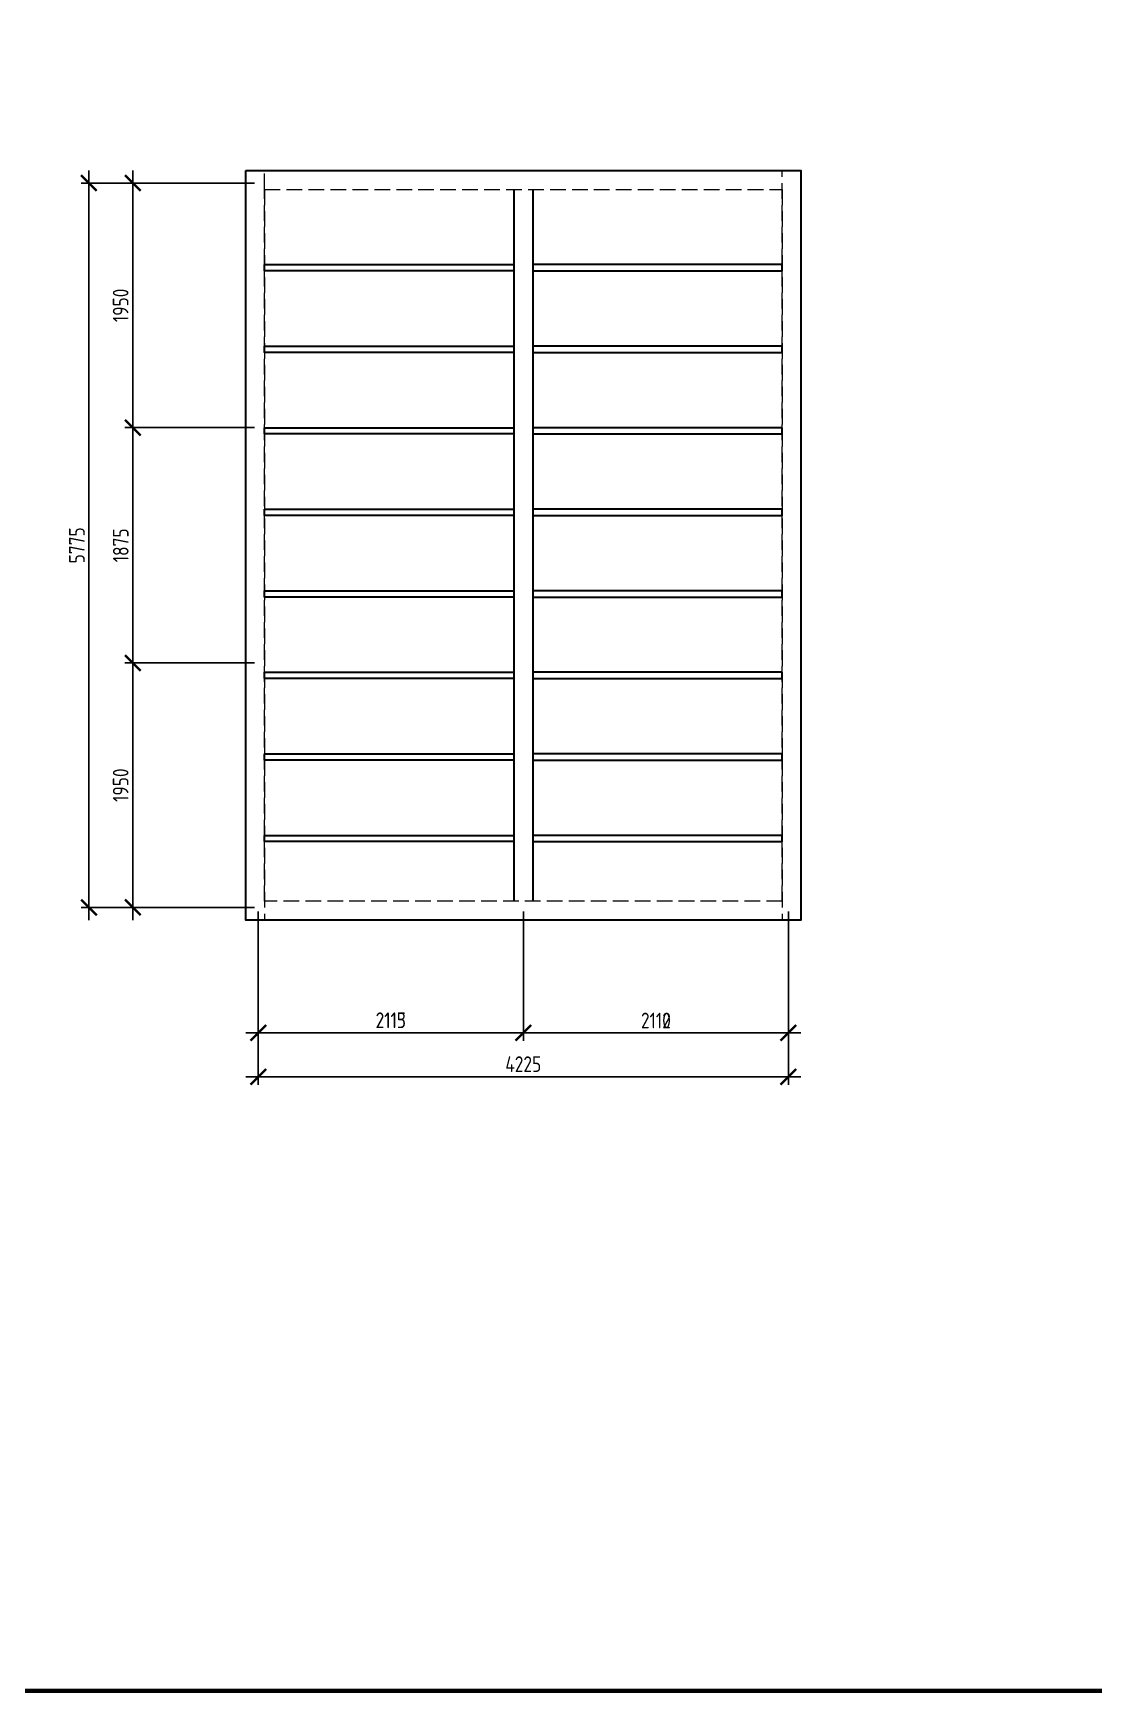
# Model space of a CAD drawing. Header units: millimetres. Extents: x 743280 to 1140305, y -337608 to -106611.
# Drawn here: x 971741 to 980195, y -252250 to -239035 of the extents above; entities that cross this region are included whole.
import ezdxf

# ---------------------------------------------------------------- set-up
doc = ezdxf.new("R2010")
doc.units = ezdxf.units.MM
doc.header["$PDMODE"] = 35
doc.linetypes.add('GOST2.303 4', pattern=[7, 5, -2, 0])
doc.layers.get('Defpoints').update_dxf_attribs({"color": 9})
for name, color, linetype, lineweight in [('НЕВИДИМЫЕ', 6, 'GOST2.303 4', 13), ('ОСНОВНЫЕ', 7, 'Continuous', 30), ('РАЗМЕРЫ', 42, 'Continuous', 13), ('Сварка', 102, 'Continuous', 13)]:
    doc.layers.add(name, color=color, linetype=linetype, lineweight=lineweight)
doc.styles.add('GOST 2.304', font='CS_Gost2304.shx')
doc.dimstyles.new('СПДС', dxfattribs={"dimtxt": 2.5, "dimasz": 2.5, "dimexe": 1.25, "dimexo": 0.625, "dimtad": 1, "dimdec": 0, "dimtxsty": 'GOST 2.304', "dimblk": 'ARCHTICK', "dimblk1": 'ARCHTICK', "dimblk2": 'ARCHTICK', "dimcen": 2.5, "dimdle": 2, "dimadec": 0, "dimazin": 2, "dimtfac": 0.75, "dimtdec": 4, "dimtmove": 1, "dimatfit": 3, "dimfxl": 1, "dimtolj": 1, "dimarcsym": 1})

# ---------------------------------------------------------------- blocks, each defined once
blk = doc.blocks.new('_ArchTick')
at = {"color": 0, "linetype": 'ByBlock', "const_width": 0.15}
blk.add_lwpolyline([(-0.5, -0.5), (0.5, 0.5)], dxfattribs=at)
blk = doc.blocks.new('*D115')
at = {"layer": 'Defpoints', "color": 0, "transparency": 16777216}
for p in [(973535, -240230), (972185, -246005), (973535, -246005)]:
    blk.add_point(p, dxfattribs=at)
at = {"layer": 'РАЗМЕРЫ', "color": 0, "lineweight": -2, "transparency": 16777216}
for p, q in [((973504, -240230), (972122, -240230)), ((972185, -240130), (972185, -246105)), ((973504, -246005), (972122, -246005))]:
    blk.add_line(p, q, dxfattribs=at)
at = {"layer": 'РАЗМЕРЫ', "color": 0, "lineweight": -2, "transparency": 16777216, "xscale": 125, "yscale": 125, "zscale": 125}
for p, rotation in [((972185, -240230), 90), ((972185, -246005), 270)]:
    blk.add_blockref('_ArchTick', p, dxfattribs=dict(at, rotation=rotation))
at = {"layer": 'РАЗМЕРЫ', "color": 0, "transparency": 16777216, "insert": (972089, -243118), "char_height": 125, "attachment_point": 5, "rotation": 90, "style": 'GOST 2.304'}
blk.add_mtext('\\A1;5775', dxfattribs=at)
blk = doc.blocks.new('*D116')
at = {"layer": 'Defpoints', "color": 0, "transparency": 16777216}
for p in [(973535, -244055), (972535, -246005), (973535, -246005)]:
    blk.add_point(p, dxfattribs=at)
at = {"layer": 'РАЗМЕРЫ', "color": 0, "lineweight": -2, "transparency": 16777216}
for p, q in [((973504, -244055), (972472, -244055)), ((972535, -243955), (972535, -246105)), ((973504, -246005), (972472, -246005))]:
    blk.add_line(p, q, dxfattribs=at)
at = {"layer": 'РАЗМЕРЫ', "color": 0, "lineweight": -2, "transparency": 16777216, "xscale": 125, "yscale": 125, "zscale": 125}
for p, rotation in [((972535, -244055), 90), ((972535, -246005), 270)]:
    blk.add_blockref('_ArchTick', p, dxfattribs=dict(at, rotation=rotation))
at = {"layer": 'РАЗМЕРЫ', "color": 0, "transparency": 16777216, "insert": (972438, -245030), "char_height": 125, "attachment_point": 5, "rotation": 90, "style": 'GOST 2.304'}
blk.add_mtext('\\A1;1950', dxfattribs=at)
blk = doc.blocks.new('*D117')
at = {"layer": 'Defpoints', "color": 0, "transparency": 16777216}
for p in [(973535, -242180), (972535, -244055), (973535, -244055)]:
    blk.add_point(p, dxfattribs=at)
at = {"layer": 'РАЗМЕРЫ', "color": 0, "lineweight": -2, "transparency": 16777216}
for p, q in [((972535, -242080), (972535, -244155)), ((973504, -242180), (972472, -242180)), ((973504, -244055), (972472, -244055))]:
    blk.add_line(p, q, dxfattribs=at)
at = {"layer": 'РАЗМЕРЫ', "color": 0, "lineweight": -2, "transparency": 16777216, "xscale": 125, "yscale": 125, "zscale": 125}
for p, rotation in [((972535, -242180), 90), ((972535, -244055), 270)]:
    blk.add_blockref('_ArchTick', p, dxfattribs=dict(at, rotation=rotation))
at = {"layer": 'РАЗМЕРЫ', "color": 0, "transparency": 16777216, "insert": (972439, -243118), "char_height": 125, "attachment_point": 5, "rotation": 90, "style": 'GOST 2.304'}
blk.add_mtext('\\A1;1875', dxfattribs=at)
blk = doc.blocks.new('*D118')
at = {"layer": 'Defpoints', "color": 0, "transparency": 16777216}
for p in [(973535, -240230), (972535, -242180), (973535, -242180)]:
    blk.add_point(p, dxfattribs=at)
at = {"layer": 'РАЗМЕРЫ', "color": 0, "lineweight": -2, "transparency": 16777216}
for p, q in [((973504, -240230), (972472, -240230)), ((972535, -240130), (972535, -242280)), ((973504, -242180), (972472, -242180))]:
    blk.add_line(p, q, dxfattribs=at)
at = {"layer": 'РАЗМЕРЫ', "color": 0, "lineweight": -2, "transparency": 16777216, "xscale": 125, "yscale": 125, "zscale": 125}
for p, rotation in [((972535, -240230), 90), ((972535, -242180), 270)]:
    blk.add_blockref('_ArchTick', p, dxfattribs=dict(at, rotation=rotation))
at = {"layer": 'РАЗМЕРЫ', "color": 0, "transparency": 16777216, "insert": (972438, -241205), "char_height": 125, "attachment_point": 5, "rotation": 90, "style": 'GOST 2.304'}
blk.add_mtext('\\A1;1950', dxfattribs=at)
blk = doc.blocks.new('*D119')
at = {"layer": 'Defpoints', "color": 0, "transparency": 16777216}
for p in [(973535, -246005), (977760, -246005), (973535, -247355)]:
    blk.add_point(p, dxfattribs=at)
at = {"layer": 'РАЗМЕРЫ', "color": 0, "lineweight": -2, "transparency": 16777216}
for p, q in [((973535, -246036), (973535, -247418)), ((977760, -246036), (977760, -247418)), ((977860, -247355), (973435, -247355))]:
    blk.add_line(p, q, dxfattribs=at)
at = {"layer": 'РАЗМЕРЫ', "color": 0, "lineweight": -2, "transparency": 16777216, "xscale": 125, "yscale": 125, "zscale": 125, "rotation": 180}
blk.add_blockref('_ArchTick', (973535, -247355), dxfattribs=at)
at = {"layer": 'РАЗМЕРЫ', "color": 0, "lineweight": -2, "transparency": 16777216, "xscale": 125, "yscale": 125, "zscale": 125}
blk.add_blockref('_ArchTick', (977760, -247355), dxfattribs=at)
at = {"layer": 'РАЗМЕРЫ', "color": 0, "transparency": 16777216, "insert": (975647, -247254), "char_height": 125, "attachment_point": 5, "style": 'GOST 2.304'}
blk.add_mtext('\\A1;4225', dxfattribs=at)
blk = doc.blocks.new('*D120')
at = {"layer": 'Defpoints', "color": 0, "transparency": 16777216}
for p in [(973535, -246005), (975648, -246005), (973535, -247005)]:
    blk.add_point(p, dxfattribs=at)
at = {"layer": 'РАЗМЕРЫ', "color": 0, "lineweight": -2, "transparency": 16777216}
for p, q in [((973535, -246036), (973535, -247068)), ((975648, -246036), (975648, -247068)), ((975748, -247005), (973435, -247005))]:
    blk.add_line(p, q, dxfattribs=at)
at = {"layer": 'РАЗМЕРЫ', "color": 0, "lineweight": -2, "transparency": 16777216, "xscale": 125, "yscale": 125, "zscale": 125, "rotation": 180}
blk.add_blockref('_ArchTick', (973535, -247005), dxfattribs=at)
at = {"layer": 'РАЗМЕРЫ', "color": 0, "lineweight": -2, "transparency": 16777216, "xscale": 125, "yscale": 125, "zscale": 125}
blk.add_blockref('_ArchTick', (975648, -247005), dxfattribs=at)
at = {"layer": 'РАЗМЕРЫ', "color": 0, "transparency": 16777216, "insert": (974591, -246904), "char_height": 125, "attachment_point": 5, "style": 'GOST 2.304'}
blk.add_mtext('\\A1;2115', dxfattribs=at)
blk = doc.blocks.new('*D121')
at = {"layer": 'Defpoints', "color": 0, "transparency": 16777216}
for p in [(975648, -246005), (977760, -246005), (975648, -247005)]:
    blk.add_point(p, dxfattribs=at)
at = {"layer": 'РАЗМЕРЫ', "color": 0, "lineweight": -2, "transparency": 16777216}
for p, q in [((975648, -246036), (975648, -247068)), ((977760, -246036), (977760, -247068)), ((977860, -247005), (975548, -247005))]:
    blk.add_line(p, q, dxfattribs=at)
at = {"layer": 'РАЗМЕРЫ', "color": 0, "lineweight": -2, "transparency": 16777216, "xscale": 125, "yscale": 125, "zscale": 125, "rotation": 180}
blk.add_blockref('_ArchTick', (975648, -247005), dxfattribs=at)
at = {"layer": 'РАЗМЕРЫ', "color": 0, "lineweight": -2, "transparency": 16777216, "xscale": 125, "yscale": 125, "zscale": 125}
blk.add_blockref('_ArchTick', (977760, -247005), dxfattribs=at)
at = {"layer": 'РАЗМЕРЫ', "color": 0, "transparency": 16777216, "insert": (976704, -246906), "char_height": 125, "attachment_point": 5, "style": 'GOST 2.304'}
blk.add_mtext('\\A1;2110', dxfattribs=at)
blk = doc.blocks.new('*D122')
at = {"layer": 'Defpoints', "color": 0, "transparency": 16777216}
for p in [(973535, -240230), (972185, -246005), (973535, -246005)]:
    blk.add_point(p, dxfattribs=at)
at = {"layer": 'РАЗМЕРЫ', "color": 0, "lineweight": -2, "transparency": 16777216}
for p, q in [((973504, -240230), (972122, -240230)), ((972185, -240130), (972185, -246105)), ((973504, -246005), (972122, -246005))]:
    blk.add_line(p, q, dxfattribs=at)
at = {"layer": 'РАЗМЕРЫ', "color": 0, "lineweight": -2, "transparency": 16777216, "xscale": 125, "yscale": 125, "zscale": 125}
for p, rotation in [((972185, -240230), 90), ((972185, -246005), 270)]:
    blk.add_blockref('_ArchTick', p, dxfattribs=dict(at, rotation=rotation))
at = {"layer": 'РАЗМЕРЫ', "color": 0, "transparency": 16777216, "insert": (972089, -243118), "char_height": 125, "attachment_point": 5, "rotation": 90, "style": 'GOST 2.304'}
blk.add_mtext('\\A1;5775', dxfattribs=at)
blk = doc.blocks.new('*D123')
at = {"layer": 'Defpoints', "color": 0, "transparency": 16777216}
for p in [(973535, -244055), (972535, -246005), (973535, -246005)]:
    blk.add_point(p, dxfattribs=at)
at = {"layer": 'РАЗМЕРЫ', "color": 0, "lineweight": -2, "transparency": 16777216}
for p, q in [((973504, -244055), (972472, -244055)), ((972535, -243955), (972535, -246105)), ((973504, -246005), (972472, -246005))]:
    blk.add_line(p, q, dxfattribs=at)
at = {"layer": 'РАЗМЕРЫ', "color": 0, "lineweight": -2, "transparency": 16777216, "xscale": 125, "yscale": 125, "zscale": 125}
for p, rotation in [((972535, -244055), 90), ((972535, -246005), 270)]:
    blk.add_blockref('_ArchTick', p, dxfattribs=dict(at, rotation=rotation))
at = {"layer": 'РАЗМЕРЫ', "color": 0, "transparency": 16777216, "insert": (972438, -245030), "char_height": 125, "attachment_point": 5, "rotation": 90, "style": 'GOST 2.304'}
blk.add_mtext('\\A1;1950', dxfattribs=at)
blk = doc.blocks.new('*D124')
at = {"layer": 'Defpoints', "color": 0, "transparency": 16777216}
for p in [(973535, -242180), (972535, -244055), (973535, -244055)]:
    blk.add_point(p, dxfattribs=at)
at = {"layer": 'РАЗМЕРЫ', "color": 0, "lineweight": -2, "transparency": 16777216}
for p, q in [((972535, -242080), (972535, -244155)), ((973504, -242180), (972472, -242180)), ((973504, -244055), (972472, -244055))]:
    blk.add_line(p, q, dxfattribs=at)
at = {"layer": 'РАЗМЕРЫ', "color": 0, "lineweight": -2, "transparency": 16777216, "xscale": 125, "yscale": 125, "zscale": 125}
for p, rotation in [((972535, -242180), 90), ((972535, -244055), 270)]:
    blk.add_blockref('_ArchTick', p, dxfattribs=dict(at, rotation=rotation))
at = {"layer": 'РАЗМЕРЫ', "color": 0, "transparency": 16777216, "insert": (972439, -243118), "char_height": 125, "attachment_point": 5, "rotation": 90, "style": 'GOST 2.304'}
blk.add_mtext('\\A1;1875', dxfattribs=at)
blk = doc.blocks.new('*D125')
at = {"layer": 'Defpoints', "color": 0, "transparency": 16777216}
for p in [(973535, -240230), (972535, -242180), (973535, -242180)]:
    blk.add_point(p, dxfattribs=at)
at = {"layer": 'РАЗМЕРЫ', "color": 0, "lineweight": -2, "transparency": 16777216}
for p, q in [((973504, -240230), (972472, -240230)), ((972535, -240130), (972535, -242280)), ((973504, -242180), (972472, -242180))]:
    blk.add_line(p, q, dxfattribs=at)
at = {"layer": 'РАЗМЕРЫ', "color": 0, "lineweight": -2, "transparency": 16777216, "xscale": 125, "yscale": 125, "zscale": 125}
for p, rotation in [((972535, -240230), 90), ((972535, -242180), 270)]:
    blk.add_blockref('_ArchTick', p, dxfattribs=dict(at, rotation=rotation))
at = {"layer": 'РАЗМЕРЫ', "color": 0, "transparency": 16777216, "insert": (972438, -241205), "char_height": 125, "attachment_point": 5, "rotation": 90, "style": 'GOST 2.304'}
blk.add_mtext('\\A1;1950', dxfattribs=at)
blk = doc.blocks.new('*D126')
at = {"layer": 'Defpoints', "color": 0, "transparency": 16777216}
for p in [(973535, -246005), (977760, -246005), (973535, -247355)]:
    blk.add_point(p, dxfattribs=at)
at = {"layer": 'РАЗМЕРЫ', "color": 0, "lineweight": -2, "transparency": 16777216}
for p, q in [((973535, -246036), (973535, -247418)), ((977760, -246036), (977760, -247418)), ((977860, -247355), (973435, -247355))]:
    blk.add_line(p, q, dxfattribs=at)
at = {"layer": 'РАЗМЕРЫ', "color": 0, "lineweight": -2, "transparency": 16777216, "xscale": 125, "yscale": 125, "zscale": 125, "rotation": 180}
blk.add_blockref('_ArchTick', (973535, -247355), dxfattribs=at)
at = {"layer": 'РАЗМЕРЫ', "color": 0, "lineweight": -2, "transparency": 16777216, "xscale": 125, "yscale": 125, "zscale": 125}
blk.add_blockref('_ArchTick', (977760, -247355), dxfattribs=at)
at = {"layer": 'РАЗМЕРЫ', "color": 0, "transparency": 16777216, "insert": (975647, -247254), "char_height": 125, "attachment_point": 5, "style": 'GOST 2.304'}
blk.add_mtext('\\A1;4225', dxfattribs=at)
blk = doc.blocks.new('*D127')
at = {"layer": 'Defpoints', "color": 0, "transparency": 16777216}
for p in [(973535, -246005), (975648, -246005), (973535, -247005)]:
    blk.add_point(p, dxfattribs=at)
at = {"layer": 'РАЗМЕРЫ', "color": 0, "lineweight": -2, "transparency": 16777216}
for p, q in [((973535, -246036), (973535, -247068)), ((975648, -246036), (975648, -247068)), ((975748, -247005), (973435, -247005))]:
    blk.add_line(p, q, dxfattribs=at)
at = {"layer": 'РАЗМЕРЫ', "color": 0, "lineweight": -2, "transparency": 16777216, "xscale": 125, "yscale": 125, "zscale": 125, "rotation": 180}
blk.add_blockref('_ArchTick', (973535, -247005), dxfattribs=at)
at = {"layer": 'РАЗМЕРЫ', "color": 0, "lineweight": -2, "transparency": 16777216, "xscale": 125, "yscale": 125, "zscale": 125}
blk.add_blockref('_ArchTick', (975648, -247005), dxfattribs=at)
at = {"layer": 'РАЗМЕРЫ', "color": 0, "transparency": 16777216, "insert": (974591, -246904), "char_height": 125, "attachment_point": 5, "style": 'GOST 2.304'}
blk.add_mtext('\\A1;2113', dxfattribs=at)
blk = doc.blocks.new('*D128')
at = {"layer": 'Defpoints', "color": 0, "transparency": 16777216}
for p in [(975648, -246005), (977760, -246005), (975648, -247005)]:
    blk.add_point(p, dxfattribs=at)
at = {"layer": 'РАЗМЕРЫ', "color": 0, "lineweight": -2, "transparency": 16777216}
for p, q in [((975648, -246036), (975648, -247068)), ((977760, -246036), (977760, -247068)), ((977860, -247005), (975548, -247005))]:
    blk.add_line(p, q, dxfattribs=at)
at = {"layer": 'РАЗМЕРЫ', "color": 0, "lineweight": -2, "transparency": 16777216, "xscale": 125, "yscale": 125, "zscale": 125, "rotation": 180}
blk.add_blockref('_ArchTick', (975648, -247005), dxfattribs=at)
at = {"layer": 'РАЗМЕРЫ', "color": 0, "lineweight": -2, "transparency": 16777216, "xscale": 125, "yscale": 125, "zscale": 125}
blk.add_blockref('_ArchTick', (977760, -247005), dxfattribs=at)
at = {"layer": 'РАЗМЕРЫ', "color": 0, "transparency": 16777216, "insert": (976704, -246906), "char_height": 125, "attachment_point": 5, "style": 'GOST 2.304'}
blk.add_mtext('\\A1;2112', dxfattribs=at)
blk = doc.blocks.new('*D150')
at = {"layer": 'Defpoints', "color": 0, "transparency": 16777216}
for p in [(973535, -240230), (972185, -246005), (973535, -246005)]:
    blk.add_point(p, dxfattribs=at)
at = {"layer": 'РАЗМЕРЫ', "color": 0, "lineweight": -2, "transparency": 16777216}
for p, q in [((973504, -240230), (972122, -240230)), ((972185, -240130), (972185, -246105)), ((973504, -246005), (972122, -246005))]:
    blk.add_line(p, q, dxfattribs=at)
at = {"layer": 'РАЗМЕРЫ', "color": 0, "lineweight": -2, "transparency": 16777216, "xscale": 125, "yscale": 125, "zscale": 125}
for p, rotation in [((972185, -240230), 90), ((972185, -246005), 270)]:
    blk.add_blockref('_ArchTick', p, dxfattribs=dict(at, rotation=rotation))
at = {"layer": 'РАЗМЕРЫ', "color": 0, "transparency": 16777216, "insert": (972089, -243118), "char_height": 125, "attachment_point": 5, "rotation": 90, "style": 'GOST 2.304'}
blk.add_mtext('\\A1;5775', dxfattribs=at)
blk = doc.blocks.new('*D151')
at = {"layer": 'Defpoints', "color": 0, "transparency": 16777216}
for p in [(973535, -244055), (972535, -246005), (973535, -246005)]:
    blk.add_point(p, dxfattribs=at)
at = {"layer": 'РАЗМЕРЫ', "color": 0, "lineweight": -2, "transparency": 16777216}
for p, q in [((973504, -244055), (972472, -244055)), ((972535, -243955), (972535, -246105)), ((973504, -246005), (972472, -246005))]:
    blk.add_line(p, q, dxfattribs=at)
at = {"layer": 'РАЗМЕРЫ', "color": 0, "lineweight": -2, "transparency": 16777216, "xscale": 125, "yscale": 125, "zscale": 125}
for p, rotation in [((972535, -244055), 90), ((972535, -246005), 270)]:
    blk.add_blockref('_ArchTick', p, dxfattribs=dict(at, rotation=rotation))
at = {"layer": 'РАЗМЕРЫ', "color": 0, "transparency": 16777216, "insert": (972438, -245030), "char_height": 125, "attachment_point": 5, "rotation": 90, "style": 'GOST 2.304'}
blk.add_mtext('\\A1;1950', dxfattribs=at)
blk = doc.blocks.new('*D152')
at = {"layer": 'Defpoints', "color": 0, "transparency": 16777216}
for p in [(973535, -242180), (972535, -244055), (973535, -244055)]:
    blk.add_point(p, dxfattribs=at)
at = {"layer": 'РАЗМЕРЫ', "color": 0, "lineweight": -2, "transparency": 16777216}
for p, q in [((972535, -242080), (972535, -244155)), ((973504, -242180), (972472, -242180)), ((973504, -244055), (972472, -244055))]:
    blk.add_line(p, q, dxfattribs=at)
at = {"layer": 'РАЗМЕРЫ', "color": 0, "lineweight": -2, "transparency": 16777216, "xscale": 125, "yscale": 125, "zscale": 125}
for p, rotation in [((972535, -242180), 90), ((972535, -244055), 270)]:
    blk.add_blockref('_ArchTick', p, dxfattribs=dict(at, rotation=rotation))
at = {"layer": 'РАЗМЕРЫ', "color": 0, "transparency": 16777216, "insert": (972439, -243118), "char_height": 125, "attachment_point": 5, "rotation": 90, "style": 'GOST 2.304'}
blk.add_mtext('\\A1;1875', dxfattribs=at)
blk = doc.blocks.new('*D153')
at = {"layer": 'Defpoints', "color": 0, "transparency": 16777216}
for p in [(973535, -240230), (972535, -242180), (973535, -242180)]:
    blk.add_point(p, dxfattribs=at)
at = {"layer": 'РАЗМЕРЫ', "color": 0, "lineweight": -2, "transparency": 16777216}
for p, q in [((973504, -240230), (972472, -240230)), ((972535, -240130), (972535, -242280)), ((973504, -242180), (972472, -242180))]:
    blk.add_line(p, q, dxfattribs=at)
at = {"layer": 'РАЗМЕРЫ', "color": 0, "lineweight": -2, "transparency": 16777216, "xscale": 125, "yscale": 125, "zscale": 125}
for p, rotation in [((972535, -240230), 90), ((972535, -242180), 270)]:
    blk.add_blockref('_ArchTick', p, dxfattribs=dict(at, rotation=rotation))
at = {"layer": 'РАЗМЕРЫ', "color": 0, "transparency": 16777216, "insert": (972438, -241205), "char_height": 125, "attachment_point": 5, "rotation": 90, "style": 'GOST 2.304'}
blk.add_mtext('\\A1;1950', dxfattribs=at)
blk = doc.blocks.new('*D154')
at = {"layer": 'Defpoints', "color": 0, "transparency": 16777216}
for p in [(973535, -246005), (977760, -246005), (973535, -247355)]:
    blk.add_point(p, dxfattribs=at)
at = {"layer": 'РАЗМЕРЫ', "color": 0, "lineweight": -2, "transparency": 16777216}
for p, q in [((973535, -246036), (973535, -247418)), ((977760, -246036), (977760, -247418)), ((977860, -247355), (973435, -247355))]:
    blk.add_line(p, q, dxfattribs=at)
at = {"layer": 'РАЗМЕРЫ', "color": 0, "lineweight": -2, "transparency": 16777216, "xscale": 125, "yscale": 125, "zscale": 125, "rotation": 180}
blk.add_blockref('_ArchTick', (973535, -247355), dxfattribs=at)
at = {"layer": 'РАЗМЕРЫ', "color": 0, "lineweight": -2, "transparency": 16777216, "xscale": 125, "yscale": 125, "zscale": 125}
blk.add_blockref('_ArchTick', (977760, -247355), dxfattribs=at)
at = {"layer": 'РАЗМЕРЫ', "color": 0, "transparency": 16777216, "insert": (975647, -247254), "char_height": 125, "attachment_point": 5, "style": 'GOST 2.304'}
blk.add_mtext('\\A1;4225', dxfattribs=at)
blk = doc.blocks.new('*D155')
at = {"layer": 'Defpoints', "color": 0, "transparency": 16777216}
for p in [(973535, -246005), (975648, -246005), (973535, -247005)]:
    blk.add_point(p, dxfattribs=at)
at = {"layer": 'РАЗМЕРЫ', "color": 0, "lineweight": -2, "transparency": 16777216}
for p, q in [((973535, -246036), (973535, -247068)), ((975648, -246036), (975648, -247068)), ((975748, -247005), (973435, -247005))]:
    blk.add_line(p, q, dxfattribs=at)
at = {"layer": 'РАЗМЕРЫ', "color": 0, "lineweight": -2, "transparency": 16777216, "xscale": 125, "yscale": 125, "zscale": 125, "rotation": 180}
blk.add_blockref('_ArchTick', (973535, -247005), dxfattribs=at)
at = {"layer": 'РАЗМЕРЫ', "color": 0, "lineweight": -2, "transparency": 16777216, "xscale": 125, "yscale": 125, "zscale": 125}
blk.add_blockref('_ArchTick', (975648, -247005), dxfattribs=at)
at = {"layer": 'РАЗМЕРЫ', "color": 0, "transparency": 16777216, "insert": (974591, -246904), "char_height": 125, "attachment_point": 5, "style": 'GOST 2.304'}
blk.add_mtext('\\A1;2113', dxfattribs=at)
blk = doc.blocks.new('*D156')
at = {"layer": 'Defpoints', "color": 0, "transparency": 16777216}
for p in [(975648, -246005), (977760, -246005), (975648, -247005)]:
    blk.add_point(p, dxfattribs=at)
at = {"layer": 'РАЗМЕРЫ', "color": 0, "lineweight": -2, "transparency": 16777216}
for p, q in [((975648, -246036), (975648, -247068)), ((977760, -246036), (977760, -247068)), ((977860, -247005), (975548, -247005))]:
    blk.add_line(p, q, dxfattribs=at)
at = {"layer": 'РАЗМЕРЫ', "color": 0, "lineweight": -2, "transparency": 16777216, "xscale": 125, "yscale": 125, "zscale": 125, "rotation": 180}
blk.add_blockref('_ArchTick', (975648, -247005), dxfattribs=at)
at = {"layer": 'РАЗМЕРЫ', "color": 0, "lineweight": -2, "transparency": 16777216, "xscale": 125, "yscale": 125, "zscale": 125}
blk.add_blockref('_ArchTick', (977760, -247005), dxfattribs=at)
at = {"layer": 'РАЗМЕРЫ', "color": 0, "transparency": 16777216, "insert": (976704, -246906), "char_height": 125, "attachment_point": 5, "style": 'GOST 2.304'}
blk.add_mtext('\\A1;2112', dxfattribs=at)

msp = doc.modelspace()

# ---------------------------------------------------------------- linework, layer by layer
at = {"layer": 'НЕВИДИМЫЕ', "ltscale": 25}
for p, q in [((973585.4, -240280.1), (973585.4, -240130.1)), ((977710.4, -245955.1), (977710.4, -240130.1)), ((973585.4, -240280.1), (973585.4, -246105.1)), ((977710.4, -240280.1), (977710.4, -246105.1))]:
    msp.add_line(p, q, dxfattribs=at)
msp.add_lwpolyline([(977710.4, -245955.1), (973585.4, -245955.1), (973585.4, -240280.1), (977710.4, -240280.1)], close=True, dxfattribs=at)
at = {"layer": 'ОСНОВНЫЕ', "ltscale": 100}
for p, q in [((975572.9, -240280.1), (975572.9, -245955.1)), ((975722.9, -240280.1), (975722.9, -245955.1))]:
    msp.add_line(p, q, dxfattribs=at)
for points in [[(973435.4, -240130.1), (977860.4, -240130.1), (977860.4, -246105.1), (973435.4, -246105.1)], [(973585.4, -240880.1), (975572.9, -240880.1), (975572.9, -240930.1), (973585.4, -240930.1)], [(977710.4, -240880.1), (975722.9, -240880.1), (975722.9, -240930.1), (977710.4, -240930.1)], [(973585.4, -241530.1), (975572.9, -241530.1), (975572.9, -241580.1), (973585.4, -241580.1)], [(977710.4, -241530.1), (975722.9, -241530.1), (975722.9, -241580.1), (977710.4, -241580.1)], [(973585.4, -242180.1), (975572.9, -242180.1), (975572.9, -242230.1), (973585.4, -242230.1)], [(977710.4, -242180.1), (975722.9, -242180.1), (975722.9, -242230.1), (977710.4, -242230.1)], [(973585.4, -242830.1), (975572.9, -242830.1), (975572.9, -242880.1), (973585.4, -242880.1)], [(977710.4, -242830.1), (975722.9, -242830.1), (975722.9, -242880.1), (977710.4, -242880.1)], [(973585.4, -243480.1), (975572.9, -243480.1), (975572.9, -243530.1), (973585.4, -243530.1)], [(977710.4, -243480.1), (975722.9, -243480.1), (975722.9, -243530.1), (977710.4, -243530.1)], [(973585.4, -244130.1), (975572.9, -244130.1), (975572.9, -244180.1), (973585.4, -244180.1)], [(977710.4, -244130.1), (975722.9, -244130.1), (975722.9, -244180.1), (977710.4, -244180.1)], [(973585.4, -244780.1), (975572.9, -244780.1), (975572.9, -244830.1), (973585.4, -244830.1)], [(977710.4, -244780.1), (975722.9, -244780.1), (975722.9, -244830.1), (977710.4, -244830.1)], [(973585.4, -245430.1), (975572.9, -245430.1), (975572.9, -245480.1), (973585.4, -245480.1)], [(977710.4, -245430.1), (975722.9, -245430.1), (975722.9, -245480.1), (977710.4, -245480.1)]]:
    msp.add_lwpolyline(points, close=True, dxfattribs=at)
at = {"layer": 'Сварка', "lineweight": 100, "ltscale": 100}
msp.add_lwpolyline([(950830, -225820), (1014607.6, -225820), (1014607.6, -252250), (950830, -252250)], close=True, dxfattribs=at)

# ---------------------------------------------------------------- dimensions: what is measured, and where the dimension line sits
at = {"layer": 'РАЗМЕРЫ'}
for base, p1, p2, override, picture, middle in [((972184.9, -246005.1), (973534.9, -240230.1), (973534.9, -246005.1), {"dimscale": 50, "dimlfac": 1, "dimtxsty": 'GOST 2.304', "dimblk1": 'ArchTick', "dimblk2": 'ArchTick', "dimsah": 1, "dimtolj": 1}, '*D115', (972088.6, -243117.6)), ((972184.9, -246005.1), (973534.9, -240230.1), (973534.9, -246005.1), {"dimscale": 50}, '*D122', (972088.6, -243117.6)), ((972184.9, -246005.1), (973534.9, -240230.1), (973534.9, -246005.1), {"dimscale": 50}, '*D150', (972088.6, -243117.6)), ((972534.9, -242180.1), (973534.9, -240230.1), (973534.9, -242180.1), {"dimscale": 50, "dimlfac": 1, "dimtxsty": 'GOST 2.304', "dimblk1": 'ArchTick', "dimblk2": 'ArchTick', "dimsah": 1, "dimtolj": 1}, '*D118', (972437.6, -241205.1)), ((972534.9, -242180.1), (973534.9, -240230.1), (973534.9, -242180.1), {"dimscale": 50}, '*D125', (972437.6, -241205.1)), ((972534.9, -242180.1), (973534.9, -240230.1), (973534.9, -242180.1), {"dimscale": 50}, '*D153', (972437.6, -241205.1)), ((972534.9, -244055.1), (973534.9, -242180.1), (973534.9, -244055.1), {"dimscale": 50, "dimlfac": 1, "dimtxsty": 'GOST 2.304', "dimblk1": 'ArchTick', "dimblk2": 'ArchTick', "dimsah": 1, "dimtolj": 1}, '*D117', (972438.6, -243117.6)), ((972534.9, -244055.1), (973534.9, -242180.1), (973534.9, -244055.1), {"dimscale": 50}, '*D124', (972438.6, -243117.6)), ((972534.9, -244055.1), (973534.9, -242180.1), (973534.9, -244055.1), {"dimscale": 50}, '*D152', (972438.6, -243117.6)), ((972534.9, -246005.1), (973534.9, -244055.1), (973534.9, -246005.1), {"dimscale": 50, "dimlfac": 1, "dimtxsty": 'GOST 2.304', "dimblk1": 'ArchTick', "dimblk2": 'ArchTick', "dimsah": 1, "dimtolj": 1}, '*D116', (972437.6, -245030.1)), ((972534.9, -246005.1), (973534.9, -244055.1), (973534.9, -246005.1), {"dimscale": 50}, '*D123', (972437.6, -245030.1)), ((972534.9, -246005.1), (973534.9, -244055.1), (973534.9, -246005.1), {"dimscale": 50}, '*D151', (972437.6, -245030.1))]:
    dim = msp.add_linear_dim(base=base, p1=p1, p2=p2, angle=270, dimstyle='СПДС', override=override, dxfattribs=at)
    dim.commit()
    dim.dimension.update_dxf_attribs({"geometry": picture, "text_midpoint": middle})
for base, p1, p2, override, picture, middle in [((973534.9, -247355.1), (977759.9, -246005.1), (973534.9, -246005.1), {"dimscale": 50, "dimlfac": 1, "dimtxsty": 'GOST 2.304', "dimblk1": 'ArchTick', "dimblk2": 'ArchTick', "dimsah": 1, "dimtolj": 1}, '*D119', (975647.4, -247253.9)), ((973534.9, -247005.1), (975647.9, -246005.1), (973534.9, -246005.1), {"dimscale": 50, "dimlfac": 1, "dimrnd": 5, "dimtxsty": 'GOST 2.304', "dimblk1": 'ArchTick', "dimblk2": 'ArchTick', "dimsah": 1, "dimtolj": 1}, '*D120', (974591.4, -246903.9)), ((973534.9, -247355.1), (977759.9, -246005.1), (973534.9, -246005.1), {"dimscale": 50}, '*D126', (975647.4, -247253.9)), ((973534.9, -247005.1), (975647.9, -246005.1), (973534.9, -246005.1), {"dimscale": 50}, '*D127', (974591.4, -246903.9)), ((973534.9, -247355.1), (977759.9, -246005.1), (973534.9, -246005.1), {"dimscale": 50}, '*D154', (975647.4, -247253.9)), ((973534.9, -247005.1), (975647.9, -246005.1), (973534.9, -246005.1), {"dimscale": 50}, '*D155', (974591.4, -246903.9)), ((975647.9, -247005.1), (977759.9, -246005.1), (975647.9, -246005.1), {"dimscale": 50, "dimlfac": 1, "dimrnd": 5, "dimtxsty": 'GOST 2.304', "dimblk1": 'ArchTick', "dimblk2": 'ArchTick', "dimsah": 1, "dimtolj": 1}, '*D121', (976703.9, -246906.5)), ((975647.9, -247005.1), (977759.9, -246005.1), (975647.9, -246005.1), {"dimscale": 50}, '*D128', (976703.9, -246906.5)), ((975647.9, -247005.1), (977759.9, -246005.1), (975647.9, -246005.1), {"dimscale": 50}, '*D156', (976703.9, -246906.5))]:
    dim = msp.add_linear_dim(base=base, p1=p1, p2=p2, dimstyle='СПДС', override=override, dxfattribs=at)
    dim.commit()
    dim.dimension.update_dxf_attribs({"geometry": picture, "text_midpoint": middle})

doc.saveas('drawing.dxf')
